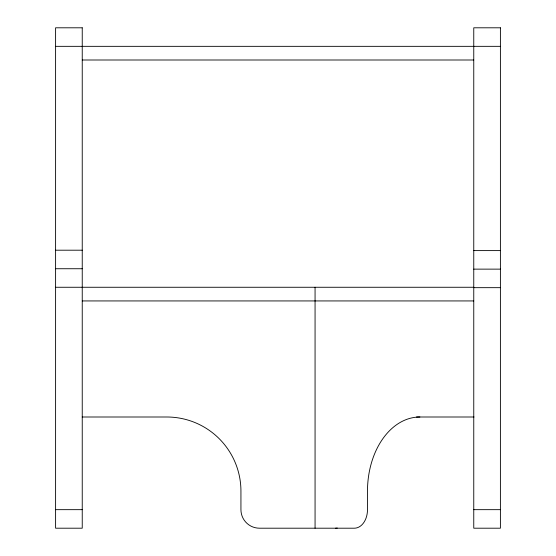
<?xml version="1.0" encoding="UTF-8"?>
<svg xmlns="http://www.w3.org/2000/svg" width="556" height="556" viewBox="0 0 556 556"><rect width="100%" height="100%" fill="white"/><g stroke="black" fill="none" stroke-linecap="round" stroke-linejoin="round"><path stroke-width="0.83" d="M55.6 46.336L500.4 46.336M82.288 59.999L473.712 59.999M55.6 250.2L82.239 250.2M473.761 250.603L500.4 250.603M55.6 268.736L82.239 268.736M473.761 269.132L500.4 269.132M55.6 287.264L473.726 287.264M473.761 287.667L500.4 287.667M82.295 300.935L473.726 300.935M82.212 417L166.8 417A74.136 74.136 0 0 1 240.936 491.136L240.936 509.664A18.536 18.536 0 0 0 259.464 528.2L354.38 528.2A18.536 13.108 -90 0 0 367.488 509.664L367.488 491.532A74.136 52.424 -90 0 1 419.905 417M416.479 417L474.032 417M55.6 509.664L82.239 509.664M473.761 509.664L500.4 509.664M315.064 287.264L315.064 528.2M337.256 528.04A18.536 13.108 -90 0 1 335.546 528.2M82.239 27.8L55.6 27.8L55.6 528.2L82.239 528.2L82.239 27.8M500.4 27.8L473.761 27.8L473.761 528.2L500.4 528.2L500.4 27.8"/></g></svg>
